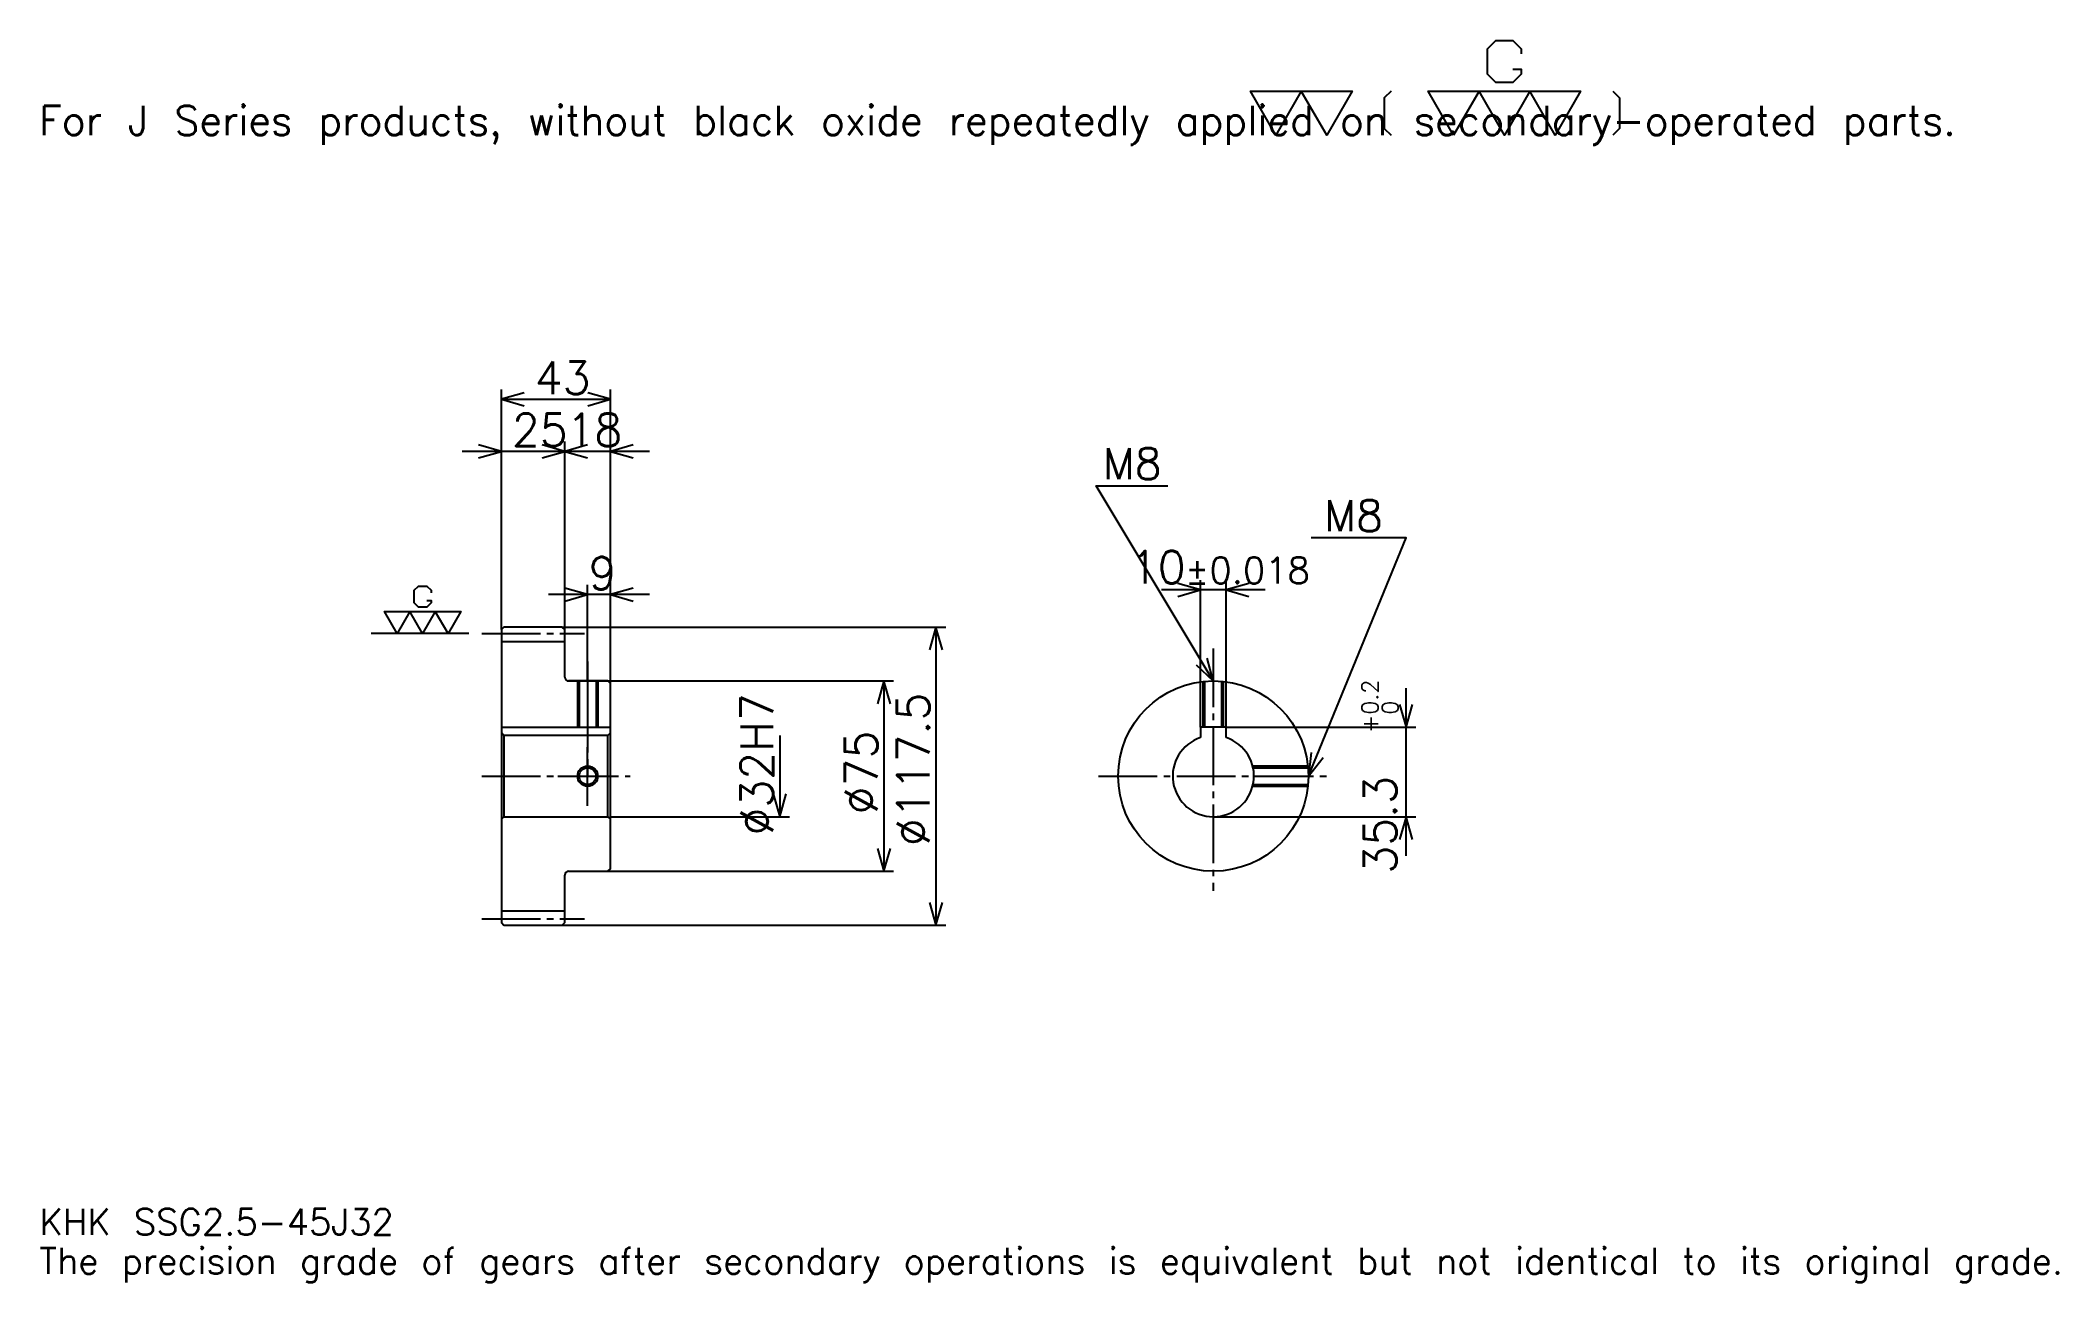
# Model space of a CAD drawing. Extents: x 26 to 822, y 9 to 499.
import ezdxf

# ---------------------------------------------------------------- set-up
doc = ezdxf.new("R2010")
doc.units = 0
doc.linetypes.add('DASHDOT', pattern=[30.782608, 23.086957, -2.565217, 2.565217, -2.565217])
doc.layers.get('0').update_dxf_attribs({"linetype": 'CONTINUOUS'})
doc.layers.add('DASHDOT', color=6, linetype='DASHDOT')
doc.styles.add('KANJI', font='TXT', dxfattribs={"bigfont": 'BIGFONT'})

msp = doc.modelspace()

# ---------------------------------------------------------------- linework, layer by layer
at = {"color": 5}
for p, q in [((207.782593, 267.815216), (207.782593, 361.445648)), ((250.782593, 267.815216), (250.782593, 361.445648)), ((207.782593, 357.597839), (250.782593, 357.597839)), ((248.173889, 337.07608), (192.391296, 337.07608)), ((266.173889, 337.07608), (217.391296, 337.07608)), ((232.782593, 267.815216), (232.782593, 340.923889)), ((266.173889, 280.641296), (226.391296, 280.641296)), ((241.782593, 267.815216), (241.782593, 284.489136)), ((508.760834, 282.478271), (467.978241, 282.478271)), ((483.369537, 228.365219), (483.369537, 286.32608)), ((493.369537, 228.365219), (493.369537, 286.32608)), ((207.782593, 266.815216), (207.782593, 267.815216)), ((231.782593, 267.815216), (250.782593, 267.815216)), ((232.782593, 266.815216), (232.782593, 267.815216)), ((241.782593, 246.565216), (241.782593, 267.815216)), ((241.782593, 246.565216), (241.782593, 267.815216)), ((250.782593, 267.815216), (382.891296, 267.815216)), ((250.782593, 245.565216), (250.782593, 267.815216)), ((379.043457, 267.815216), (379.043457, 150.315216)), ((234.282593, 246.565216), (250.782593, 246.565216)), ((250.782593, 246.565216), (362.369568, 246.565216)), ((358.521729, 246.565216), (358.521729, 171.565216)), ((564.347778, 177.67392), (564.347778, 243.756516)), ((317.478241, 225.065216), (317.478241, 193.065216)), ((493.369537, 228.365219), (568.195618, 228.365219)), ((250.782593, 193.065216), (321.32608, 193.065216)), ((488.369537, 193.065216), (568.195618, 193.065216)), ((234.282593, 171.565216), (250.782593, 171.565216)), ((250.782593, 171.565216), (362.369568, 171.565216)), ((231.782593, 150.315216), (250.782593, 150.315216)), ((250.782593, 150.315216), (382.891296, 150.315216))]:
    msp.add_line(p, q, dxfattribs=at)
at = {"color": 7}
msp.add_line((194.956512, 265.315216), (156.478241, 265.315216), dxfattribs=at)
at = {"color": 4}
for p, q in [((207.782593, 262.190216), (232.782593, 262.190216)), ((207.782593, 228.365219), (250.782593, 228.365219)), ((208.782593, 225.065216), (208.782593, 193.065216)), ((249.782593, 225.065216), (250.782593, 226.065216)), ((249.782593, 193.065216), (250.782593, 192.065216)), ((207.782593, 155.940216), (232.782593, 155.940216))]:
    msp.add_line(p, q, dxfattribs=at)
at = {"color": 7}
for points in [[(606.417358, 487.750427), (609.752136, 487.750427), (609.752136, 485.749573), (606.417358, 482.414795), (599.747803, 482.414795), (596.413025, 485.749573), (596.413025, 495.753906), (599.747803, 499.088715), (606.417358, 499.088715), (609.752136, 495.753906), (609.752136, 493.753052)], [(513.043457, 461.739136), (503.039124, 479.080017), (543.056519, 479.080017), (533.052124, 461.739136), (523.047791, 479.080017), (513.043457, 461.739136)], [(558.396484, 479.080017), (555.728699, 476.41217), (555.728699, 464.406952), (558.396484, 461.739136)], [(583.073914, 461.739136), (573.069519, 479.080017), (633.095642, 479.080017), (623.091309, 461.739136), (613.086914, 479.080017), (603.082581, 461.739136), (593.078247, 479.080017), (583.073914, 461.739136)], [(645.767822, 479.080017), (648.435669, 476.41217), (648.435669, 464.406952), (645.767822, 461.739136)], [(178.410858, 278.320862), (180.078247, 278.320862), (180.078247, 277.320435), (178.410858, 275.653046), (175.076065, 275.653046), (173.408676, 277.320435), (173.408676, 282.322601), (175.076065, 283.98999), (178.410858, 283.98999), (180.078247, 282.322601), (180.078247, 281.322174)], [(166.739105, 265.315216), (161.736938, 273.985657), (191.749985, 273.985657), (186.747803, 265.315216), (181.745636, 273.985657), (176.743469, 265.315216), (171.741287, 273.985657), (166.739105, 265.315216)]]:
    msp.add_lwpolyline(points, dxfattribs=at)
at = {"color": 5}
for points in [[(216.760849, 360.163025), (207.782593, 357.597839), (216.760849, 355.032593)], [(241.804337, 355.032593), (250.782593, 357.597839), (241.804337, 360.163025)], [(198.804337, 334.510864), (207.782593, 337.07608), (198.804337, 339.641296)], [(223.804337, 334.510864), (232.782593, 337.07608), (223.804337, 339.641296)], [(241.760849, 339.641296), (232.782593, 337.07608), (241.760849, 334.510864)], [(259.760864, 339.641296), (250.782593, 337.07608), (259.760864, 334.510864)], [(488.369537, 246.565216), (442.195618, 323.521729), (470.413025, 323.521729)], [(525.869507, 209.065216), (564.347778, 303), (526.89563, 303)], [(232.804337, 278.07608), (241.782593, 280.641296), (232.804337, 283.206512)], [(259.760864, 283.206512), (250.782593, 280.641296), (259.760864, 278.07608)], [(474.391266, 279.913025), (483.369537, 282.478271), (474.391266, 285.043457)], [(502.347809, 285.043457), (493.369537, 282.478271), (502.347809, 279.913025)], [(381.608673, 258.836945), (379.043457, 267.815216), (376.478241, 258.836945)], [(481.550598, 252.944214), (488.369537, 246.565216), (485.949921, 255.583801)], [(361.086945, 237.58696), (358.521729, 246.565216), (355.956512, 237.58696)], [(561.782593, 237.343475), (564.347778, 228.365219), (566.912964, 237.343475)], [(526.899048, 218.345825), (525.869507, 209.065216), (531.646606, 216.401093)], [(314.913025, 202.043472), (317.478241, 193.065216), (320.043457, 202.043472)], [(566.912964, 184.08696), (564.347778, 193.065216), (561.782593, 184.08696)], [(355.956512, 180.543472), (358.521729, 171.565216), (361.086945, 180.543472)], [(376.478241, 159.293472), (379.043457, 150.315216), (381.608673, 159.293472)]]:
    msp.add_lwpolyline(points, dxfattribs=at)
at = {"color": 4}
for points in [[(232.782593, 248.065216), (232.782593, 266.815216), (231.782593, 267.815216), (208.782593, 267.815216), (207.782593, 266.815216), (207.782593, 192.065216)], [(234.282593, 171.565216), (249.782593, 171.565216), (250.782593, 172.565216), (250.782593, 245.565216), (249.782593, 246.565216), (234.282593, 246.565216)], [(237.782593, 246.565216), (237.782593, 228.365219)], [(238.457596, 246.565216), (238.457596, 228.365219)], [(245.10759, 246.565216), (245.10759, 228.365219)], [(245.782593, 246.565216), (245.782593, 228.365219)], [(484.369537, 228.365219), (484.369537, 246.351273)], [(485.044525, 228.365219), (485.044525, 246.417511)], [(491.69455, 228.365219), (491.69455, 246.417511)], [(492.369537, 228.365219), (492.369537, 246.351273)], [(207.782593, 192.065216), (208.782593, 193.065216), (249.782593, 193.065216), (249.782593, 225.065216), (208.782593, 225.065216), (207.782593, 226.065216)], [(493.369537, 224.263901), (493.369537, 228.365219), (483.369537, 228.365219), (483.369537, 224.263901)], [(503.861481, 213.065216), (525.655579, 213.065216)], [(504.020233, 212.390213), (525.721802, 212.390213)], [(503.861481, 205.065216), (525.655579, 205.065216)], [(504.020233, 205.740219), (525.721802, 205.740219)], [(207.782593, 192.065216), (207.782593, 151.315216), (208.782593, 150.315216), (231.782593, 150.315216), (232.782593, 151.315216), (232.782593, 170.065216)]]:
    msp.add_lwpolyline(points, dxfattribs=at)
for centre, radius in [((488.369537, 209.065216), 37.5), ((241.782593, 209.065216), 3.325)]:
    msp.add_circle(centre, radius, dxfattribs=at)
at = {"color": 7}
msp.add_circle((241.782593, 209.065216), 4, dxfattribs=at)
at = {"color": 4}
for centre, radius, start, end in [((234.282593, 248.065216), 1.5, 180, 270), ((488.369537, 209.065216), 16, 108.209957329, 71.790042671), ((234.282593, 170.065216), 1.5, 90, 180)]:
    msp.add_arc(centre, radius, start, end, dxfattribs=at)
at = {"layer": 'DASHDOT', "color": 7}
for p, q in [((200.086945, 265.315216), (240.478241, 265.315216)), ((488.369537, 259.391296), (488.369537, 163.869568)), ((241.782593, 246.565216), (241.782593, 209.065216)), ((200.086945, 209.065216), (258.478241, 209.065216)), ((443.173889, 209.065216), (533.565186, 209.065216)), ((200.086945, 152.815216), (240.478241, 152.815216))]:
    msp.add_line(p, q, dxfattribs=at)
for points in [[(241.782593, 254.260864), (241.782593, 220.669556)], [(241.782593, 197.369568), (241.782593, 220.760864)], [(230.086945, 209.065216), (253.478241, 209.065216)]]:
    msp.add_lwpolyline(points, dxfattribs=at)

# ---------------------------------------------------------------- texts
at = {"color": 7, "style": 'KANJI'}
for s, height, p in [('For J Series products, without black oxide repeatedly applied on secondary-operated parts.', 11.543478, (25.652174, 461.739136)), ('43', 12.826087, (220.945633, 359.649994)), ('25', 12.826087, (211.945633, 339.128235)), ('18', 12.826087, (233.445633, 339.128235)), ('M8', 12.313044, (444.760864, 326.086945)), ('M8', 12.313044, (532.026062, 305.565216)), ('9', 12.826087, (242.114105, 282.693481)), ('10', 12.826087, (455.480896, 285.043457)), ('%%p0.018', 10.26087, (477.155426, 285.043457)), ('KHK SSG2.5-45J32', 10.26087, (25.652174, 28.217392)), ('The precision grade of gears after secondary operations is equivalent but not identical to its original grade.', 10.26087, (25.652174, 12.826087))]:
    msp.add_text(s, height=height, dxfattribs=at).set_placement(p)
for s, height, p in [('%%c32H7', 12.826087, (314.913025, 185.657608)), ('%%c117.5', 12.826087, (376.478241, 181.489136)), ('0.2', 6.413043, (553.317383, 233.312439)), ('+', 6.413043, (553.317383, 226.129822)), ('0', 6.413043, (561.269531, 233.312439)), ('%%c75', 12.826087, (355.956512, 193.994568)), ('35.3', 12.826087, (560.499939, 170.613449))]:
    msp.add_text(s, height=height, rotation=90, dxfattribs=at).set_placement(p)

doc.saveas('drawing.dxf')
